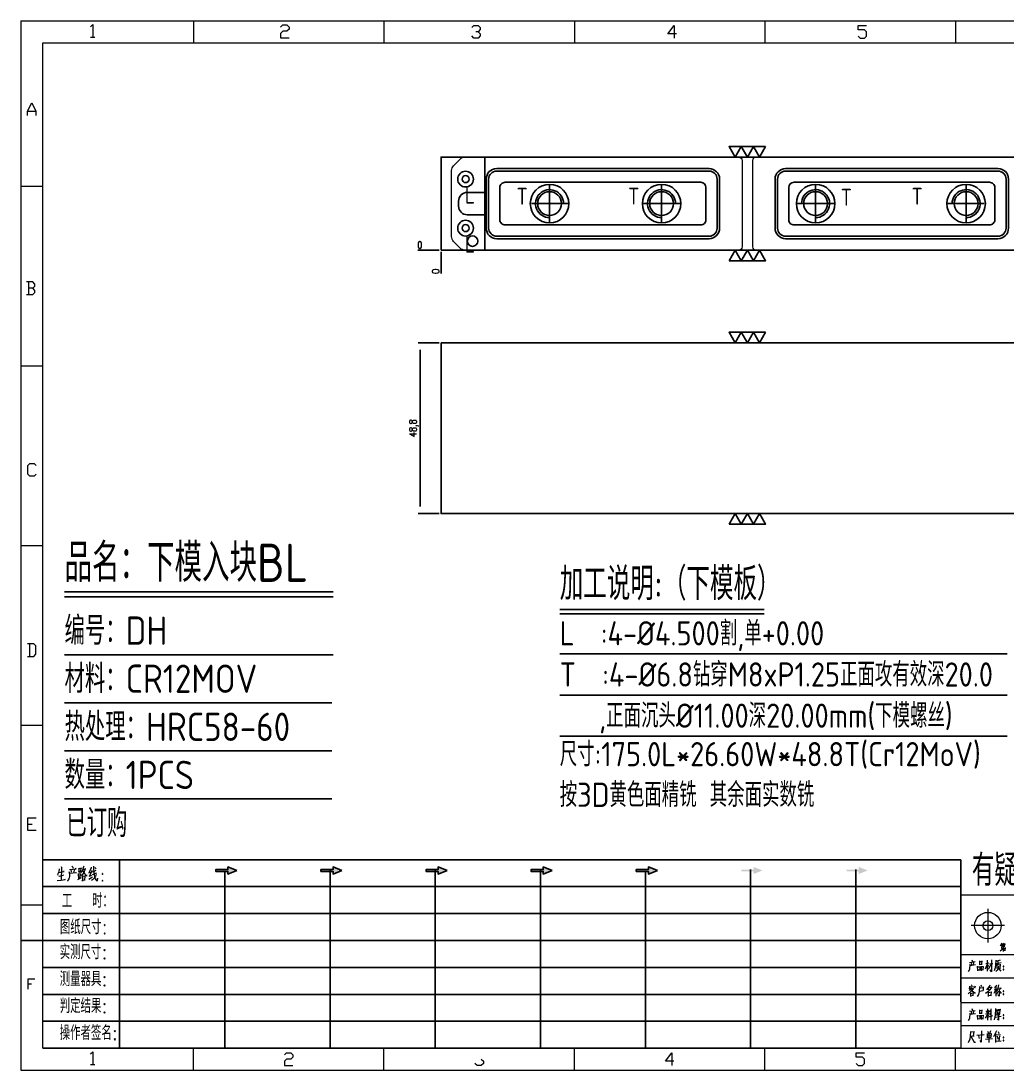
# Model space of a CAD drawing. Header units: millimetres. Extents: x 88508 to 142116, y -5268 to 20283.
# Drawn here: x 95440.5 to 95722.2, y -1151.5 to -851.8 of the extents above; entities that cross this region are included whole.
import ezdxf
from ezdxf.enums import TextEntityAlignment as Align

# ---------------------------------------------------------------- set-up
doc = ezdxf.new("R2010")
doc.units = ezdxf.units.MM
for name, pattern in [('$TD_AUDIT_GENERATED_(575F8F)', [0]), ('CENTER', [0]), ('HIDDEN', [0])]:
    doc.linetypes.add(name, pattern=pattern)
for name, color, linetype in [('DIE_P', 2, 'Continuous'), ('DIE_P_O', 1, '$TD_AUDIT_GENERATED_(575F8F)'), ('DIM', 4, 'Continuous'), ('PRESS', 3, 'Continuous'), ('TEXT', 4, 'Continuous')]:
    doc.layers.add(name, color=color, linetype=linetype)
doc.styles.add('chinesef_fs', font='simplex.shx', dxfattribs={"bigfont": 'gbcbig.shx'})
doc.styles.add('gbenor', font='gbenor.shx', dxfattribs={"bigfont": 'gbcbig.shx'})
doc.styles.add('GBENOR_', font='gbenor.shx', dxfattribs={"bigfont": 'gbcbig'})
doc.styles.get("Standard").update_dxf_attribs({"font": 'txt.shx', "width": 0.85, "bigfont": 'ctxt.shx'})
doc.styles.add('TXT', font='txt.shx', dxfattribs={"width": 0.8, "bigfont": 'ctxt.shx'})
doc.dimstyles.new('T-2-WX', dxfattribs={"dimtxt": 2, "dimasz": 2, "dimexe": 0.5, "dimexo": 0.5, "dimgap": 0.5, "dimtad": 1, "dimtxsty": 'Standard', "dimblk": 'OPEN30', "dimcen": 0, "dimazin": 3, "dimtfac": 1, "dimtmove": 0, "dimatfit": 3, "dimldrblk": 'OPEN30', "dimlwd": -1, "dimlwe": -1})

# ---------------------------------------------------------------- blocks, each defined once
blk = doc.blocks.new('*D8716')
at = {"layer": 'Defpoints', "color": 0}
for p in [(95560.49, -943.73), (95554.49, -992.53), (95560.49, -992.53)]:
    blk.add_point(p, dxfattribs=at)
at = {"layer": 'DIM', "color": 0}
for p, q in [((95559.99, -943.73), (95553.99, -943.73)), ((95554.49, -945.73), (95554.49, -990.53)), ((95559.99, -992.53), (95553.99, -992.53))]:
    blk.add_line(p, q, dxfattribs=at)
at = {"layer": 'DIM', "color": 0, "insert": (95552.8, -968.13), "char_height": 2, "attachment_point": 5, "rotation": 90}
blk.add_mtext('48,8', dxfattribs=at)
blk = doc.blocks.new('_Open30')
blk = doc.blocks.new('*D8717')
at = {"layer": 'Defpoints', "color": 0}
for p in [(95735.49, -890.67), (95740.49, -890.67), (95560.49, -917.27)]:
    blk.add_point(p, dxfattribs=at)
at = {"layer": 'DIM', "color": 0}
blk.add_line((95735.99, -890.67), (95746.17, -890.67), dxfattribs=at)
at = {"layer": 'DIM', "color": 0, "insert": (95743.58, -888.98), "char_height": 2, "attachment_point": 5}
blk.add_mtext('26,6', dxfattribs=at)
blk = doc.blocks.new('*D8718')
at = {"layer": 'Defpoints', "color": 0}
for p in [(95555.49, -917.27), (95560.49, -917.27), (95560.49, -917.27)]:
    blk.add_point(p, dxfattribs=at)
at = {"layer": 'DIM', "color": 0}
blk.add_line((95559.99, -917.27), (95553.86, -917.27), dxfattribs=at)
at = {"layer": 'DIM', "color": 0, "insert": (95554.42, -915.77), "char_height": 2, "attachment_point": 5}
blk.add_mtext('0', dxfattribs=at)
blk = doc.blocks.new('*D8719')
at = {"layer": 'Defpoints', "color": 0}
for p in [(95560.49, -917.27), (95560.49, -917.27), (95560.49, -922.27)]:
    blk.add_point(p, dxfattribs=at)
at = {"layer": 'DIM', "color": 0}
blk.add_line((95560.49, -917.77), (95560.49, -923.91), dxfattribs=at)
at = {"layer": 'DIM', "color": 0, "insert": (95558.99, -923.34), "char_height": 2, "attachment_point": 5, "rotation": 90}
blk.add_mtext('0', dxfattribs=at)
blk = doc.blocks.new('*D8720')
at = {"layer": 'Defpoints', "color": 0}
for p in [(95735.49, -885.67), (95735.49, -890.67), (95560.49, -917.27)]:
    blk.add_point(p, dxfattribs=at)
at = {"layer": 'DIM', "color": 0}
blk.add_line((95735.49, -890.17), (95735.49, -881.04), dxfattribs=at)
at = {"layer": 'DIM', "color": 0, "insert": (95733.99, -883.11), "char_height": 2, "attachment_point": 5, "rotation": 90}
blk.add_mtext('175', dxfattribs=at)
blk = doc.blocks.new('U40')
for points in [[(351.8, 337.7), (351.8, 333.2), (367, 339.3), (351.8, 345.3), (351.8, 340.8), (331.2, 340.8), (331.2, 337.7)], [(545.7, 339.3), (530.6, 345.3), (530.6, 340.8), (509.9, 340.8), (509.9, 337.7), (530.6, 337.7), (530.6, 333.2)], [(724.5, 339.3), (709.3, 345.3), (709.3, 340.8), (688.7, 340.8), (688.7, 337.7), (709.3, 337.7), (709.3, 333.2)], [(903.3, 339.3), (888.1, 345.3), (888.1, 340.8), (867.5, 340.8), (867.5, 337.7), (888.1, 337.7), (888.1, 333.2)], [(1082.1, 339.3), (1066.9, 345.3), (1066.9, 340.8), (1046.3, 340.8), (1046.3, 337.7), (1066.9, 337.7), (1066.9, 333.2)], [(1245.7, 337.7), (1245.7, 333.2), (1260.9, 339.3), (1245.7, 345.3), (1245.7, 340.8), (1225.1, 340.8), (1225.1, 337.7)], [(1424.5, 337.7), (1424.5, 333.2), (1439.7, 339.3), (1424.5, 345.3), (1424.5, 340.8), (1403.8, 340.8), (1403.8, 337.7)]]:
    blk.add_hatch(color=3).paths.add_polyline_path(points)
at = {"color": 254, "lineweight": 18}
for p, q in [((0, 1783.5), (0, 0)), ((0, 1783.5), (2530.2, 1783.5)), ((941.1, 1783.5), (941.1, 1746.5)), ((1265.1, 1783.5), (1265.1, 1746.5)), ((1589.1, 1783.5), (1589.1, 1746.5)), ((37, 37), (37, 1746.5)), ((37, 1746.5), (2493.2, 1746.5)), ((0, 1502.7), (37, 1502.7)), ((0, 1197.2), (37, 1197.2)), ((0, 891.7), (37, 891.7)), ((0, 586.3), (37, 586.3)), ((1598.1, 298), (2493.2, 298)), ((0, 280.8), (37, 280.8)), ((1598.2, 196.6), (2493.2, 196.6)), ((2493.2, 156.4), (1598.2, 156.4)), ((2493.2, 114.1), (1598.2, 114.1)), ((2493.2, 75), (1598.2, 75)), ((37, 37), (2493.2, 37)), ((941.1, 0), (941.1, 37)), ((1265.1, 0), (1265.1, 37)), ((1589.1, 0), (1589.1, 37)), ((0, 0), (2530.2, 0))]:
    blk.add_line(p, q, dxfattribs=at)
at = {"color": 254, "linetype": 'Continuous', "lineweight": 18}
for p, q in [((293.1, 1783.5), (293.1, 1746.5)), ((617.1, 1783.5), (617.1, 1746.5)), ((1598.1, 298), (1598.1, 37)), ((1598.2, 298), (1598.2, 37)), ((293.1, 0), (293.1, 37)), ((617.1, 0), (617.1, 37))]:
    blk.add_line(p, q, dxfattribs=at)
for p, q in [((38, 357.6), (1598.2, 357.6)), ((1598.2, 357.6), (1598.2, 116.2)), ((38, 311.8), (1598.2, 311.8)), ((37.1, 266), (1598.2, 266)), ((0.1, 220.2), (1598.2, 220.2)), ((37.1, 174.4), (1598.2, 174.4)), ((37.1, 128.6), (1598.2, 128.6)), ((37.1, 82.8), (1598.2, 82.8))]:
    blk.add_line(p, q)
at = {"color": 254}
for p, q in [((167.8, 37), (167.8, 357.6)), ((525.5, 37), (525.5, 340.8)), ((704.3, 37), (704.3, 340.8)), ((883.1, 37), (883.1, 340.8)), ((1240.6, 37), (1240.6, 340.8)), ((1419.4, 37), (1419.4, 340.8)), ((346.7, 37), (346.7, 337.9)), ((1061.9, 37), (1061.9, 337.7)), ((1598.2, 37), (38, 37))]:
    blk.add_line(p, q, dxfattribs=at)
at = {"color": 92, "lineweight": 18}
for p, q in [((1644.1, 273.9), (1644.1, 217)), ((1672.4, 245.5), (1615.5, 245.5))]:
    blk.add_line(p, q, dxfattribs=at)
for points in [[(118.3, 1773.7), (121.9, 1777.3), (121.9, 1755.8)], [(441.4, 1773.1), (445, 1776.7), (452.2, 1776.7), (455.8, 1773.1), (455.8, 1769.5), (452.2, 1765.9), (445, 1765.9), (441.4, 1762.3), (441.4, 1755.1), (455.8, 1755.1)], [(766.4, 1772.4), (770, 1776), (777.2, 1776), (780.8, 1772.4), (780.8, 1768.8), (777.2, 1765.2), (773.6, 1765.2)], [(1114.4, 1761.4), (1100, 1761.4), (1110.8, 1775.8), (1110.8, 1754.2)], [(1423.4, 1757.7), (1427, 1754.1), (1434.2, 1754.1), (1437.8, 1757.7), (1437.8, 1764.9), (1434.2, 1768.5), (1423.4, 1768.5), (1423.4, 1775.7), (1437.8, 1775.7)], [(118.3, 1755.8), (125.5, 1755.8)], [(777.2, 1765.2), (780.8, 1761.6), (780.8, 1758), (777.2, 1754.4), (770, 1754.4), (766.4, 1758)], [(11.1, 1622.8), (11.1, 1630), (18.3, 1644.4), (25.5, 1630), (25.5, 1622.8)], [(11.1, 1630), (25.5, 1630)], [(20, 1329), (23.6, 1332.6), (23.6, 1336.2), (20, 1339.8), (9.2, 1339.8)], [(12.8, 1339.8), (12.8, 1318.2)], [(9.2, 1318.2), (20, 1318.2), (23.6, 1321.8), (23.6, 1325.4), (20, 1329), (12.8, 1329)], [(26.1, 1013.2), (22.5, 1009.6), (15.3, 1009.6), (11.7, 1013.2), (11.7, 1027.6), (15.3, 1031.2), (22.5, 1031.2), (26.1, 1027.6)], [(11, 703.2), (21.8, 703.2), (25.4, 706.8), (25.4, 721.2), (21.8, 724.8), (11, 724.8)], [(14.6, 724.8), (14.6, 703.2)], [(26.1, 407), (11.7, 407), (11.7, 428.6), (26.1, 428.6)], [(11.7, 417.8), (18.9, 417.8)], [(1613.5, 179.9), (1612.8, 170.8), (1610.8, 166.8)], [(1613, 182.8), (1622.3, 184.3)], [(1613.3, 177.7), (1623.2, 179.2)], [(1615.9, 182.1), (1616.3, 179)], [(1616.6, 187.6), (1617.9, 184.5)], [(1619.7, 183.6), (1618.8, 178.8)], [(1629.6, 185.4), (1629.6, 178.6)], [(1629.6, 184.3), (1634, 184.7)], [(1629.6, 179.4), (1634.2, 179.9)], [(1633.8, 179.9), (1634.2, 185.4)], [(1640, 172.1), (1643.5, 180.5)], [(1645.9, 181.4), (1640.4, 180.5)], [(1643.5, 168.2), (1643.5, 186.9)], [(1645.5, 176.1), (1643.5, 179.2)], [(1649.7, 180.8), (1647, 174.8), (1644.8, 171)], [(1646.6, 180.3), (1652.3, 181.2)], [(1650.1, 187.6), (1650.1, 167.1), (1647.7, 170.6)], [(1657.4, 186.9), (1657.2, 179), (1656.5, 173.7), (1654.8, 168.4)], [(1664.9, 186.7), (1657.4, 184.7)], [(1657.8, 181.2), (1666.7, 182.8)], [(1659.2, 179.7), (1659.2, 172.4)], [(1664.5, 179), (1659.2, 178.1)], [(1661.6, 178.6), (1661.8, 185.2)], [(1664.7, 180.1), (1664.5, 172.1)], [(1626.9, 168.8), (1626.7, 176.3)], [(1626.9, 175.2), (1630.5, 175.7)], [(1626.9, 170.2), (1630.7, 170.6)], [(1630.5, 176.1), (1630.3, 170.6)], [(1632.7, 176.3), (1632.7, 168.8)], [(1636.2, 175.7), (1632.9, 175.2)], [(1632.9, 170.4), (1636.4, 170.8)], [(1636, 170.8), (1636.4, 176.1)], [(1662, 176.3), (1661.4, 172.4), (1660, 169.7), (1657.6, 167.7)], [(1662.3, 172.4), (1666.2, 168)], [(12.3, 137.7), (12.3, 155), (23.8, 155)], [(12.3, 146.4), (18.1, 146.4)], [(1615.9, 144.9), (1617.5, 143.1)], [(1632.3, 144.9), (1633.2, 142)], [(1647.7, 144.2), (1641.5, 136.3)], [(1659.4, 144.2), (1655.2, 140.5)], [(1662.3, 144.9), (1661.2, 139.2), (1660.1, 135.2)], [(1619.7, 139.4), (1616.8, 135), (1610.6, 129.7)], [(1612.8, 142.5), (1612.4, 138.1)], [(1615.9, 140.3), (1612.4, 135)], [(1612.8, 141.2), (1622.3, 142)], [(1614.6, 131.2), (1614.8, 125)], [(1614.6, 130.3), (1619.2, 131.2)], [(1614.8, 137.8), (1619.2, 138.9)], [(1614.8, 126.1), (1619.5, 127)], [(1615.1, 136.3), (1621.7, 131), (1623, 131)], [(1619, 127), (1619.5, 131.9)], [(1622.6, 142.5), (1621.2, 138.9)], [(1629.6, 142), (1629.2, 133.6), (1628.3, 128.3), (1626.1, 125)], [(1629.2, 134.3), (1636.2, 135)], [(1629.4, 139.6), (1636, 140.3)], [(1636.2, 141.6), (1635.8, 135)], [(1650.8, 141.4), (1647.3, 136.1), (1644.2, 133), (1639.8, 129.9)], [(1644, 138.9), (1645.7, 136.1)], [(1644.6, 133.4), (1644.6, 125)], [(1644.6, 131.9), (1650.2, 132.8)], [(1644.6, 126.8), (1650.4, 127.5)], [(1645.1, 140.3), (1650.2, 140.7)], [(1649.9, 127.5), (1650.4, 133.2)], [(1657.7, 137.4), (1656.1, 133.6), (1654.1, 129.9)], [(1654.6, 137.4), (1659.9, 138.3)], [(1657.7, 142), (1657.7, 125.5)], [(1657.7, 136.3), (1659.6, 133.9)], [(1661.4, 134.1), (1659, 128.6)], [(1663, 137.6), (1663, 125.3), (1661, 128.1)], [(1661.4, 138.9), (1665.8, 139.6)], [(1664.3, 133.6), (1666.5, 129.9)], [(1666.3, 140), (1664.9, 136.7)], [(1613.5, 96.9), (1612.8, 87.8), (1610.8, 83.9)], [(1613, 99.8), (1622.3, 101.3)], [(1613.3, 94.7), (1623.2, 96.2)], [(1615.9, 99.1), (1616.3, 96)], [(1616.6, 104.6), (1617.9, 101.5)], [(1619.7, 100.6), (1618.8, 95.8)], [(1626.9, 85.8), (1626.7, 93.4)], [(1626.9, 92.3), (1630.5, 92.7)], [(1629.6, 102.4), (1629.6, 95.6)], [(1629.6, 101.3), (1634, 101.8)], [(1629.6, 96.4), (1634.2, 96.9)], [(1630.5, 93.1), (1630.3, 87.6)], [(1632.7, 93.4), (1632.7, 85.8)], [(1636.2, 92.7), (1632.9, 92.3)], [(1633.8, 96.9), (1634.2, 102.4)], [(1636, 87.8), (1636.4, 93.1)], [(1643.5, 96), (1641.5, 91.6), (1639.5, 88.1)], [(1640, 95.6), (1645.9, 96.4)], [(1641.1, 100.9), (1641.9, 97.6)], [(1643.5, 104), (1643.5, 85)], [(1643.5, 95.1), (1645.3, 92.3)], [(1645.5, 101.3), (1644.2, 96.2)], [(1645, 90.7), (1652.3, 92.7)], [(1646.8, 101.1), (1647.9, 98.4)], [(1646.8, 96.9), (1648.1, 93.6)], [(1649.7, 84.5), (1649.7, 104.2)], [(1657, 104.4), (1656.3, 93.1), (1654.5, 85.4)], [(1657, 102.6), (1666, 103.7)], [(1657.2, 90), (1666.9, 91.4)], [(1658.3, 93.8), (1664.2, 94.7)], [(1659.2, 101.8), (1659.2, 95.1)], [(1664.7, 101.1), (1659.2, 100.4)], [(1659.2, 98), (1663.4, 98.7)], [(1659.2, 96), (1664.7, 96.7)], [(1661.4, 92.9), (1662, 90.7), (1662, 84.5), (1659.8, 87.2)], [(1661.8, 91.6), (1664.5, 94.9)], [(1664.2, 96.7), (1664.7, 101.8)], [(1626.9, 87.2), (1630.7, 87.6)], [(1632.9, 87.4), (1636.4, 87.8)], [(1614.4, 65.7), (1614.2, 57.3), (1613.3, 52.3), (1610.4, 46.5)], [(1614.2, 57.3), (1620.6, 58.2)], [(1620.6, 64.8), (1614.4, 64.2)], [(1615.3, 57.3), (1620.6, 47.4), (1622.8, 47.4)], [(1619.9, 58.2), (1620.8, 65.7)], [(1625.2, 59.3), (1637.6, 60.6)], [(1630.1, 53.6), (1628.7, 58)], [(1633.4, 66.6), (1632.9, 47.2), (1630.7, 50)], [(1639.8, 52.5), (1652.1, 53.6)], [(1642.9, 62.2), (1642.9, 54.5)], [(1649.5, 61.8), (1642.9, 61.1)], [(1642.9, 55.1), (1649.9, 55.8)], [(1643.5, 66.2), (1645.1, 62.4)], [(1643.8, 58.4), (1648.6, 58.9)], [(1646.2, 46.7), (1646.2, 61.3)], [(1648.6, 66.4), (1646.8, 61.8)], [(1649.7, 62.2), (1649.3, 55.8)], [(1658.5, 66.4), (1653.9, 56.2)], [(1656.8, 62.2), (1656.8, 46.7)], [(1658.3, 59.8), (1665.8, 60.6)], [(1659.9, 57.8), (1661.2, 52.7)], [(1661.4, 65.7), (1662.7, 62.2)], [(1664.1, 58.4), (1662.5, 49.6)], [(1657.7, 49.2), (1666.7, 49.8)], [(118.3, 27.4), (121.9, 31), (121.9, 9.4)], [(447.9, 25.7), (451.5, 29.3), (458.7, 29.3), (462.3, 25.7), (462.3, 22.1), (458.7, 18.5), (451.5, 18.5), (447.9, 14.9), (447.9, 7.7), (462.3, 7.7)], [(782.7, 18.5), (786.3, 14.9), (786.3, 11.3), (782.7, 7.7), (775.5, 7.7), (771.9, 11.3)], [(1110.3, 14.9), (1095.9, 14.9), (1106.7, 29.3), (1106.7, 7.7)], [(1419.9, 11.3), (1423.5, 7.7), (1430.7, 7.7), (1434.3, 11.3), (1434.3, 18.5), (1430.7, 22.1), (1419.9, 22.1), (1419.9, 29.3), (1434.3, 29.3)], [(118.3, 9.4), (125.5, 9.4)]]:
    blk.add_lwpolyline(points, dxfattribs=at)
at = {"color": 92, "lineweight": 0}
for points in [[(65, 342.2), (64.8, 341), (64.1, 337.9), (63.6, 335.7), (62.8, 333.5), (62.1, 331.4)], [(68.4, 345.9), (68.7, 344.4), (68.1, 322.9)], [(82.6, 340.8), (93.7, 342.2), (93.3, 342.4), (92.4, 342)], [(86.1, 336.1), (86, 337.5), (85.3, 339.8)], [(86.7, 346.7), (87.9, 344.6), (88.3, 343)], [(90.3, 341), (90.4, 339.6), (89.1, 335.3)], [(97.8, 344), (98.1, 342.6), (98.1, 340.8), (98.1, 337.9), (98.1, 336.3), (98.2, 337.7), (102.1, 338.3), (101.8, 338.3), (102.1, 343.6), (102.1, 343.2), (102.1, 342.8), (98.2, 342.2)], [(105.5, 341.2), (105.9, 341), (109.6, 341.8), (109.3, 342.6), (108.5, 339.6), (107.6, 337.3), (106.9, 335.9), (105.9, 334.3), (104.3, 332), (103.1, 330.4), (101.9, 329.4)], [(106.6, 346.5), (106.5, 345.2), (105.1, 341.2), (104.2, 338.9), (103.1, 336.3), (102.6, 335.5)], [(104.9, 339.1), (105.3, 338.7), (107, 335.7), (108.6, 333.3), (109.9, 331.2), (110.3, 330.8), (112.6, 330.8), (110.2, 331.2), (109, 332.6)], [(119.3, 344.8), (119.1, 343.8), (116.8, 338.5), (115.4, 335.5), (119.3, 336.3)], [(120.3, 339.4), (118.1, 333.5), (116.4, 330), (116.1, 329.8), (120.5, 331.4)], [(121.7, 336.7), (127.7, 339.6)], [(123.4, 346.5), (123.5, 345.4), (123.5, 340.8), (123.8, 337.3), (124, 335.3), (124.2, 333.1), (124.5, 331), (124.8, 329), (125.2, 327.4), (125.9, 325.7), (126.9, 323.9), (127.9, 322.7), (128.9, 321.7), (129.6, 321.3), (129.9, 326.1), (129.4, 321.5)], [(127.7, 341.6), (127.2, 342.4), (125.7, 344.2)], [(61.4, 322.3), (68.2, 322.9), (75.3, 323.7), (74.9, 323.9), (73.8, 323.5)], [(63.8, 335.9), (73.4, 337.5), (73.1, 337.7), (72.5, 337.3)], [(64.5, 329.6), (64.8, 329.6), (65.1, 329.6), (72.5, 331), (71.9, 331), (70.9, 330.8)], [(82.6, 335.1), (82.6, 331.8), (82.3, 329), (81.9, 326.8), (81.2, 324.9), (80.3, 323.1), (79.6, 321.9), (78.8, 320.9)], [(93.3, 335.5), (94.1, 335.7), (94.3, 335.5), (82.6, 334.3), (82.6, 335.1), (82.2, 336.9)], [(96.5, 323.9), (102.8, 327.2)], [(97.2, 334.3), (97.5, 333.5), (97.7, 324.7)], [(100.2, 337.9), (100.1, 325.9)], [(100.2, 332.6), (102.4, 333.1)], [(104.2, 330), (104.5, 329), (104.5, 321.1), (104.3, 322.1), (104.5, 322.7), (109.2, 323.1), (108.6, 323.1), (109, 329.2), (109, 330), (109.3, 329.4), (108.6, 329.4), (104.6, 328.8)], [(115.3, 324.3), (121.5, 328.2)], [(128.2, 332.4), (128.1, 331.6), (126.9, 329.6), (125.8, 328), (124.5, 326.3), (123, 324.7), (121.4, 323.3), (120.1, 322.3)], [(121.4, 332.2), (128.8, 335.1)]]:
    blk.add_lwpolyline(points, dxfattribs=at)
for points in [[(367, 339.3), (351.8, 345.3), (351.8, 340.8), (331.2, 340.8), (331.2, 337.7), (351.8, 337.7), (351.8, 333.2), (367, 339.3)], [(545.7, 339.3), (530.6, 345.3), (530.6, 340.8), (509.9, 340.8), (509.9, 337.7), (530.6, 337.7), (530.6, 333.2), (545.7, 339.3)], [(724.5, 339.3), (709.3, 345.3), (709.3, 340.8), (688.7, 340.8), (688.7, 337.7), (709.3, 337.7), (709.3, 333.2), (724.5, 339.3)], [(903.3, 339.3), (888.1, 345.3), (888.1, 340.8), (867.5, 340.8), (867.5, 337.7), (888.1, 337.7), (888.1, 333.2), (903.3, 339.3)], [(1082.1, 339.3), (1066.9, 345.3), (1066.9, 340.8), (1046.3, 340.8), (1046.3, 337.7), (1066.9, 337.7), (1066.9, 333.2), (1082.1, 339.3)]]:
    blk.add_lwpolyline(points)
for points in [[(138.7, 332.4), (139.4, 333.5), (138.7, 334.5), (138, 333.5)], [(138.7, 320.9), (139.4, 321.9), (138.7, 322.9), (138, 321.9)]]:
    blk.add_lwpolyline(points, close=True, dxfattribs=at)
at = {"color": 3, "lineweight": 18}
for points in [[(1665.5, 210.9), (1668.3, 216.3)], [(1667.3, 214.2), (1670.1, 214.7)], [(1668.8, 211.7), (1668, 214.2)], [(1670.3, 211.9), (1671.9, 216.3)], [(1671.1, 214.2), (1674, 214.7)], [(1671.4, 214.2), (1672.9, 211.7)], [(1670.1, 206.6), (1668, 204.5), (1665, 202.1)], [(1667.1, 206.6), (1673.4, 207.3)], [(1667.3, 211.1), (1672.4, 211.6)], [(1667.3, 209.6), (1667.3, 206.6)], [(1672.5, 209.4), (1667.3, 208.9)], [(1670.1, 211.2), (1670.1, 201.3)], [(1673.5, 208.1), (1672.7, 202.9), (1671.7, 205)], [(1672.2, 209.4), (1672.5, 211.9)]]:
    blk.add_lwpolyline(points, dxfattribs=at)
at = {"color": 92, "lineweight": 18}
for points in [[(1670, 176.1), (1670, 175.9), (1670.2, 175.7), (1670.4, 175.5), (1670.6, 175.5), (1670.9, 175.5), (1671.1, 175.7), (1671.3, 175.9), (1671.3, 176.1), (1671.3, 176.4), (1671.1, 176.6), (1670.9, 176.7), (1670.6, 176.8), (1670.4, 176.7), (1670.2, 176.6), (1670, 176.4)], [(1671.3, 171), (1671.3, 171.3), (1671.1, 171.5), (1670.9, 171.7), (1670.6, 171.7), (1670.4, 171.7), (1670.2, 171.5), (1670, 171.3), (1670, 171), (1670, 170.8), (1670.2, 170.6), (1670.4, 170.4), (1670.6, 170.4), (1670.9, 170.4), (1671.1, 170.6), (1671.3, 170.8)], [(1671.1, 176.1), (1671, 176.3), (1670.9, 176.5), (1670.6, 176.6), (1670.4, 176.5), (1670.3, 176.3), (1670.2, 176.1), (1670.3, 175.9), (1670.4, 175.7), (1670.6, 175.7), (1670.9, 175.7), (1671, 175.9)], [(1671.1, 171), (1671, 171.3), (1670.9, 171.4), (1670.6, 171.5), (1670.4, 171.4), (1670.3, 171.3), (1670.2, 171), (1670.3, 170.8), (1670.4, 170.7), (1670.6, 170.6), (1670.9, 170.7), (1671, 170.8)], [(1669.8, 133.9), (1669.8, 133.6), (1670, 133.4), (1670.2, 133.3), (1670.5, 133.2), (1670.7, 133.3), (1670.9, 133.4), (1671.1, 133.6), (1671.1, 133.9), (1671.1, 134.1), (1670.9, 134.3), (1670.7, 134.5), (1670.5, 134.5), (1670.2, 134.5), (1670, 134.3), (1669.8, 134.1)], [(1671.1, 128.8), (1671.1, 129), (1670.9, 129.3), (1670.7, 129.4), (1670.5, 129.4), (1670.2, 129.4), (1670, 129.3), (1669.8, 129), (1669.8, 128.8), (1669.8, 128.5), (1670, 128.3), (1670.2, 128.2), (1670.5, 128.1), (1670.7, 128.2), (1670.9, 128.3), (1671.1, 128.5)], [(1670.9, 133.9), (1670.8, 134.1), (1670.7, 134.2), (1670.5, 134.3), (1670.2, 134.2), (1670.1, 134.1), (1670, 133.9), (1670.1, 133.6), (1670.2, 133.5), (1670.5, 133.4), (1670.7, 133.5), (1670.8, 133.6)], [(1670.9, 128.8), (1670.8, 129), (1670.7, 129.2), (1670.5, 129.2), (1670.2, 129.2), (1670.1, 129), (1670, 128.8), (1670.1, 128.6), (1670.2, 128.4), (1670.5, 128.3), (1670.7, 128.4), (1670.8, 128.6)], [(1670, 93.1), (1670, 92.9), (1670.2, 92.7), (1670.4, 92.5), (1670.6, 92.5), (1670.9, 92.5), (1671.1, 92.7), (1671.3, 92.9), (1671.3, 93.1), (1671.3, 93.4), (1671.1, 93.6), (1670.9, 93.7), (1670.6, 93.8), (1670.4, 93.7), (1670.2, 93.6), (1670, 93.4)], [(1671.1, 93.1), (1671, 93.4), (1670.9, 93.5), (1670.6, 93.6), (1670.4, 93.5), (1670.3, 93.4), (1670.2, 93.1), (1670.3, 92.9), (1670.4, 92.8), (1670.6, 92.7), (1670.9, 92.8), (1671, 92.9)], [(1671.3, 88.1), (1671.3, 88.3), (1671.1, 88.5), (1670.9, 88.7), (1670.6, 88.7), (1670.4, 88.7), (1670.2, 88.5), (1670, 88.3), (1670, 88.1), (1670, 87.8), (1670.2, 87.6), (1670.4, 87.4), (1670.6, 87.4), (1670.9, 87.4), (1671.1, 87.6), (1671.3, 87.8)], [(1671.1, 88.1), (1671, 88.3), (1670.9, 88.4), (1670.6, 88.5), (1670.4, 88.4), (1670.3, 88.3), (1670.2, 88.1), (1670.3, 87.8), (1670.4, 87.7), (1670.6, 87.6), (1670.9, 87.7), (1671, 87.8)], [(1669.8, 55.3), (1669.8, 55.1), (1670, 54.9), (1670.2, 54.7), (1670.5, 54.7), (1670.7, 54.7), (1670.9, 54.9), (1671.1, 55.1), (1671.1, 55.3), (1671.1, 55.6), (1670.9, 55.8), (1670.7, 56), (1670.5, 56), (1670.2, 56), (1670, 55.8), (1669.8, 55.6)], [(1670.9, 55.3), (1670.8, 55.6), (1670.7, 55.7), (1670.5, 55.8), (1670.2, 55.7), (1670.1, 55.6), (1670, 55.3), (1670.1, 55.1), (1670.2, 55), (1670.5, 54.9), (1670.7, 55), (1670.8, 55.1)], [(1671.1, 50.3), (1671.1, 50.5), (1670.9, 50.7), (1670.7, 50.9), (1670.5, 50.9), (1670.2, 50.9), (1670, 50.7), (1669.8, 50.5), (1669.8, 50.3), (1669.8, 50), (1670, 49.8), (1670.2, 49.7), (1670.5, 49.6), (1670.7, 49.7), (1670.9, 49.8), (1671.1, 50)], [(1670.9, 50.3), (1670.8, 50.5), (1670.7, 50.7), (1670.5, 50.7), (1670.2, 50.7), (1670.1, 50.5), (1670, 50.3), (1670.1, 50), (1670.2, 49.9), (1670.5, 49.8), (1670.7, 49.9), (1670.8, 50)]]:
    blk.add_lwpolyline(points, close=True, dxfattribs=at)
for radius in [22.5, 8.37]:
    blk.add_circle((1644.1, 245.5), radius, dxfattribs=at)
at = {"color": 3, "style": 'chinesef_fs'}
for s, height, p in [('有疑必问 不可盲目加工', 53.079, (1616.8, 313.1)), ('工  时：', 24.57, (69.5, 275.7)), ('图纸尺寸:', 24.57, (66.2, 230.9)), ('实测尺寸:', 24.57, (65.9, 188.4)), ('测量器具:', 24.57, (65.9, 142.6)), ('判定结果:', 24.57, (65.9, 96.8)), ('操作者签名:', 24.57, (65.9, 51))]:
    blk.add_text(s, height=height, dxfattribs=at).set_placement(p)
at = {"lineweight": 18, "style": 'GBENOR_'}
blk.add_attdef('文档路径', (2126, 386.9), '', height=17.8, dxfattribs=at)
at = {"lineweight": 20, "style": 'TXT'}
for tag, height, p in [('18-**-**', 16.3, (1866.6, 256.2)), ('客户名称', 16.1, (1741.1, 134, 0)), ('料厚:', 16.1, (1741.3, 93.2, 0))]:
    blk.add_attdef(tag, text='', height=height, dxfattribs=at).set_placement(p, align=Align.MIDDLE)
for tag, p, height in [('88888', (1850.9, 207.5), 14.9), ('材质:', (1691.2, 168, 0), 16.1), ('核准', (1869.4, 127.5, 0), 16.1), ('设计', (1868.8, 88.3, 0), 16.1), ('绘图', (1868.2, 49.1, 0), 16.1)]:
    blk.add_attdef(tag, p, '', height=height, dxfattribs=at)
for tag, p, height, width in [('3', (2234.7, 206.9), 15.8, 0.7), ('4', (2234.7, 167.4), 15.8, 0.7), ('核准日期', (2041.1, 124.2, 0), 16.1, 0.68), ('设计日期', (2041.1, 84.5, 0), 16.1, 0.68), ('1', (2251.9, 85.9), 14.6, 0.7), ('绘图日期', (2040.9, 46.4, 0), 16.1, 0.68), ('2', (2235, 49.2), 14.6, 0.7)]:
    blk.add_attdef(tag, p, '', height=height, dxfattribs=dict(at, width=width))

msp = doc.modelspace()

# ---------------------------------------------------------------- linework, layer by layer
at = {"layer": 'DIE_P'}
msp.add_line((95572.991, -890.673), (95572.991, -917.273), dxfattribs=at)
at = {"layer": 'DIE_P', "color": 1, "linetype": 'Continuous', "lineweight": 15}
for points in [[(95645.491, -917.273), (95567.37, -917.273, -0.1989124), (95565.955, -916.688), (95564.077, -914.809, -0.1989124), (95563.491, -913.395), (95563.491, -894.552, -0.1989124), (95564.077, -893.138), (95565.955, -891.259, -0.1989124), (95567.37, -890.673), (95645.491, -890.673, -0.4142136), (95646.491, -891.673), (95646.491, -916.273, -0.4142136)], [(95650.491, -917.273), (95728.613, -917.273, 0.1989124), (95730.027, -916.688), (95731.905, -914.809, 0.1989124), (95732.491, -913.395), (95732.491, -894.552, 0.1989124), (95731.905, -893.138), (95730.027, -891.259, 0.1989124), (95728.613, -890.673), (95650.491, -890.673, 0.4142136), (95649.491, -891.673), (95649.491, -916.273, 0.4142136)]]:
    msp.add_lwpolyline(points, format="xyb", close=True, dxfattribs=at)
at = {"layer": 'DIE_P', "linetype": 'Continuous'}
for points in [[(95573.382, -896.972), (95573.382, -910.974, 0.4142135), (95576.393, -913.985), (95637.06, -913.985, 0.4142136), (95640.07, -910.974), (95640.07, -896.974, 0.4142135), (95637.06, -893.964), (95576.393, -893.964, 0.4139657)], [(95574.089, -896.972), (95574.089, -910.974, 0.4142135), (95576.393, -913.277), (95637.06, -913.277, 0.4142136), (95639.363, -910.974), (95639.363, -896.974, 0.4142135), (95637.06, -894.671), (95576.393, -894.671, 0.4139302)], [(95722.6, -896.972), (95722.6, -910.974, -0.4142135), (95719.59, -913.985), (95658.923, -913.985, -0.4142136), (95655.912, -910.974), (95655.912, -896.974, -0.4142135), (95658.923, -893.964), (95719.59, -893.964, -0.4139657)], [(95721.893, -896.972), (95721.893, -910.974, -0.4142135), (95719.59, -913.277), (95658.923, -913.277, -0.4142136), (95656.62, -910.974), (95656.62, -896.974, -0.4142135), (95658.923, -894.671), (95719.59, -894.671, -0.4139302)], [(95577.296, -899.378), (95577.296, -908.57, 0.4142136), (95578.796, -910.07), (95634.656, -910.07, 0.4142136), (95636.156, -908.57), (95636.156, -899.378, 0.4142135), (95634.656, -897.878), (95578.796, -897.878, 0.4142136)], [(95718.686, -899.378), (95718.686, -908.57, -0.4142136), (95717.186, -910.07), (95661.327, -910.07, -0.4142136), (95659.827, -908.57), (95659.827, -899.378, -0.4142135), (95661.327, -897.878), (95717.186, -897.878, -0.4142136)]]:
    msp.add_lwpolyline(points, format="xyb", close=True, dxfattribs=at)
at = {"layer": 'DIE_P', "color": 4, "linetype": 'CENTER', "ltscale": 0.007}
for points in [[(95591.491, -898.773), (95591.491, -909.173)], [(95623.491, -898.773), (95623.491, -909.173)], [(95586.291, -903.973), (95596.691, -903.973)], [(95618.291, -903.973), (95628.691, -903.973)]]:
    msp.add_lwpolyline(points, close=True, dxfattribs=at)
for points in [[(95667.491, -909.173), (95667.491, -898.773)], [(95710.491, -909.173), (95710.491, -898.773)], [(95662.291, -903.973), (95672.691, -903.973)], [(95662.291, -903.973), (95672.691, -903.973)], [(95705.291, -903.973), (95715.691, -903.973)], [(95705.291, -903.973), (95715.691, -903.973)]]:
    msp.add_lwpolyline(points, dxfattribs=at)
at = {"layer": 'DIE_P', "linetype": 'Continuous'}
msp.add_lwpolyline([(95573.382, -900.768), (95573.382, -907.176), (95567.985, -907.176, -0.4142136), (95565.485, -904.676), (95565.485, -903.268, -0.4142136), (95567.985, -900.768), (95573.382, -900.768)], format="xyb", dxfattribs=at)
at = {"layer": 'DIE_P'}
for points in [[(95591.491, -907.973, -2.4142136), (95595.491, -903.973, 2.4142136)], [(95623.491, -907.973, -2.4142136), (95627.491, -903.973, 2.4142136)]]:
    msp.add_lwpolyline(points, format="xyb", close=True, dxfattribs=at)
for points in [[(95663.491, -903.973, -2.4142136), (95667.491, -907.973)], [(95663.491, -903.973, -2.4142136), (95667.491, -907.973)], [(95706.491, -903.973, -2.4142136), (95710.491, -907.973)], [(95706.491, -903.973, -2.4142136), (95710.491, -907.973)]]:
    msp.add_lwpolyline(points, format="xyb", dxfattribs=at)
at = {"layer": 'DIE_P', "color": 1}
for centre in [(95567.491, -896.973), (95567.491, -910.973)]:
    msp.add_circle(centre, 2.25, dxfattribs=at)
at = {"layer": 'DIE_P'}
for centre, radius in [((95591.491, -903.973), 5.5), ((95623.491, -903.973), 5.5), ((95667.491, -903.973), 5.5), ((95710.491, -903.973), 5.5), ((95591.491, -903.973), 3.4), ((95623.491, -903.973), 3.4), ((95667.491, -903.973), 3.4), ((95710.491, -903.973), 3.4)]:
    msp.add_circle(centre, radius, dxfattribs=at)
at = {"layer": 'DIE_P_O', "color": 3}
for centre in [(95567.491, -896.973), (95567.491, -910.973)]:
    msp.add_circle(centre, 1, dxfattribs=at)
at = {"layer": 'DIM', "color": 4, "linetype": 'Continuous', "lineweight": 25}
for p, q in [((95452.925, -1014.838), (95529.652, -1014.838)), ((95452.925, -1016.252), (95529.652, -1016.252)), ((95452.925, -1032.816), (95529.652, -1032.816)), ((95452.925, -1046.553), (95529.318, -1046.553)), ((95452.925, -1060.29), (95529.318, -1060.29)), ((95452.925, -1074.026), (95529.318, -1074.026))]:
    msp.add_line(p, q, dxfattribs=at)
at = {"layer": 'PRESS', "color": 4}
for points in [[(95653.187, -887.673), (95651.455, -890.673), (95649.723, -887.673), (95647.991, -890.673), (95646.259, -887.673), (95644.527, -890.673), (95642.795, -887.673), (95653.187, -887.673)], [(95642.795, -920.273), (95644.527, -917.273), (95646.259, -920.273), (95647.991, -917.273), (95649.723, -920.273), (95651.455, -917.273), (95653.187, -920.273), (95642.795, -920.273)], [(95653.187, -940.732), (95651.455, -943.732), (95649.723, -940.732), (95647.991, -943.732), (95646.259, -940.732), (95644.527, -943.732), (95642.795, -940.732), (95653.187, -940.732)], [(95642.795, -995.532), (95644.527, -992.532), (95646.259, -995.532), (95647.991, -992.532), (95649.723, -995.532), (95651.455, -992.532), (95653.187, -995.532), (95642.795, -995.532)]]:
    msp.add_lwpolyline(points, close=True, dxfattribs=at)
at = {"layer": 'PRESS', "color": 8, "linetype": 'HIDDEN'}
msp.add_lwpolyline([(95560.491, -917.273), (95560.491, -890.673), (95735.491, -890.673), (95735.491, -917.273)], close=True, dxfattribs=at)
at = {"layer": 'PRESS', "color": 2}
msp.add_lwpolyline([(95560.491, -943.732), (95735.491, -943.732), (95735.491, -992.532), (95560.491, -992.532)], close=True, dxfattribs=at)
at = {"layer": 'TEXT', "color": 3}
for p, q in [((95594.387, -1019.903), (95652.814, -1019.903)), ((95594.387, -1021.114), (95652.814, -1021.114))]:
    msp.add_line(p, q, dxfattribs=at)
at = {"layer": 'TEXT', "color": 3, "linetype": 'Continuous'}
for p, q in [((95594.387, -1032.594), (95722.174, -1032.594)), ((95594.387, -1044.351), (95722.174, -1044.351)), ((95594.387, -1056.109), (95722.174, -1056.109))]:
    msp.add_line(p, q, dxfattribs=at)
at = {"layer": 'TEXT', "color": 4, "linetype": 'HIDDEN', "ltscale": 0.3}
msp.add_circle((95569.473, -914.676), 1.5, dxfattribs=at)

# ---------------------------------------------------------------- block references
at = {"ltscale": 3, "xscale": 0.1680151609971717, "yscale": 0.1680151609971717, "zscale": 0.1680151609971717}
msp.add_blockref('U40', (95440.477, -1151.456), dxfattribs=at)

# ---------------------------------------------------------------- texts
at = {"layer": 'DIM', "color": 3, "linetype": 'Continuous', "lineweight": 25, "style": 'gbenor'}
for s, height, p in [('品名：下模入块BL', 10.9085, (95452.925, -1012.009)), ('编号：DH', 8.0804, (95452.925, -1029.988)), ('材料：CR12MOV', 8.0804, (95452.925, -1043.725)), ('热处理：HRC58-60', 8.08036, (95452.925, -1057.461)), ('数量：1PCS', 8.0804, (95452.925, -1071.198)), ('已订购', 8.0804, (95453.417, -1084.935))]:
    msp.add_text(s, height=height, dxfattribs=at).set_placement(p)
at = {"layer": 'TEXT', "color": 4, "style": 'gbenor'}
for s, p in [('L', (95568.719, -901.555)), ('T', (95583.641, -901.87)), ('T', (95615.53, -901.828)), ('T', (95676.271, -902.146)), ('T', (95696.505, -901.87)), ('L', (95568.719, -915.555))]:
    msp.add_text(s, height=4.8, dxfattribs=at).set_placement(p, align=Align.MIDDLE_CENTER)
for s, height, p in [('加工说明:（下模板）', 9.3366, (95594.387, -1017.241)), ('T  :4-%%C6.8钻穿M8xP1.25正面攻有效深20.0', 6.916, (95594.387, -1041.931)), ('   ,正面沉头%%C11.00深20.00mm(下模螺丝)', 6.916, (95594.387, -1053.688)), ('尺寸:175.0L*26.60W*48.8T(Cr12MoV)', 6.916, (95594.387, -1064.688))]:
    msp.add_text(s, height=height, dxfattribs=at).set_placement(p)
at = {"layer": 'TEXT', "color": 1, "style": 'gbenor'}
msp.add_text('L  :4-%%C4.500割,单+0.00 ', height=6.916, dxfattribs=at).set_placement((95594.387, -1030.174))
at = {"layer": 'TEXT', "color": 2, "style": 'gbenor'}
msp.add_text('按3D黄色面精铣 其余面实数铣', height=6.916, dxfattribs=at).set_placement((95594.387, -1076.292))

# ---------------------------------------------------------------- dimensions: what is measured, and where the dimension line sits
at = {"layer": 'DIM', "color": 4}
for feature_location, offset, dtype, origin, picture, middle in [((95735.491, -890.673), (0, 5), 1, (95560.491, -917.273), '*D8720', (95733.991, -883.109)), ((95735.491, -890.673), (5, 0), 0, (95560.491, -917.273), '*D8717', (95743.582, -888.983)), ((95560.491216428, -917.273310696), (-5, 0), 0, (95560.491216428, -917.273310696), '*D8718', (95554.424549762, -915.773310696)), ((95560.491216428, -917.273310696), (0, -5), 1, (95560.491216428, -917.273310696), '*D8719', (95558.991216428, -923.339977363))]:
    dim = msp.add_ordinate_dim(feature_location=feature_location, offset=offset, dtype=dtype, origin=origin, dimstyle='T-2-WX', dxfattribs=at)
    dim.commit()
    dim.dimension.update_dxf_attribs({"geometry": picture, "text_midpoint": middle})
dim = msp.add_linear_dim(base=(95554.491, -992.532), p1=(95560.491, -943.732), p2=(95560.491, -992.532), angle=90, dimstyle='T-2-WX', dxfattribs=at)
dim.commit()
dim.dimension.update_dxf_attribs({"geometry": '*D8716', "text_midpoint": (95552.801, -968.132)})

doc.saveas('drawing.dxf')
